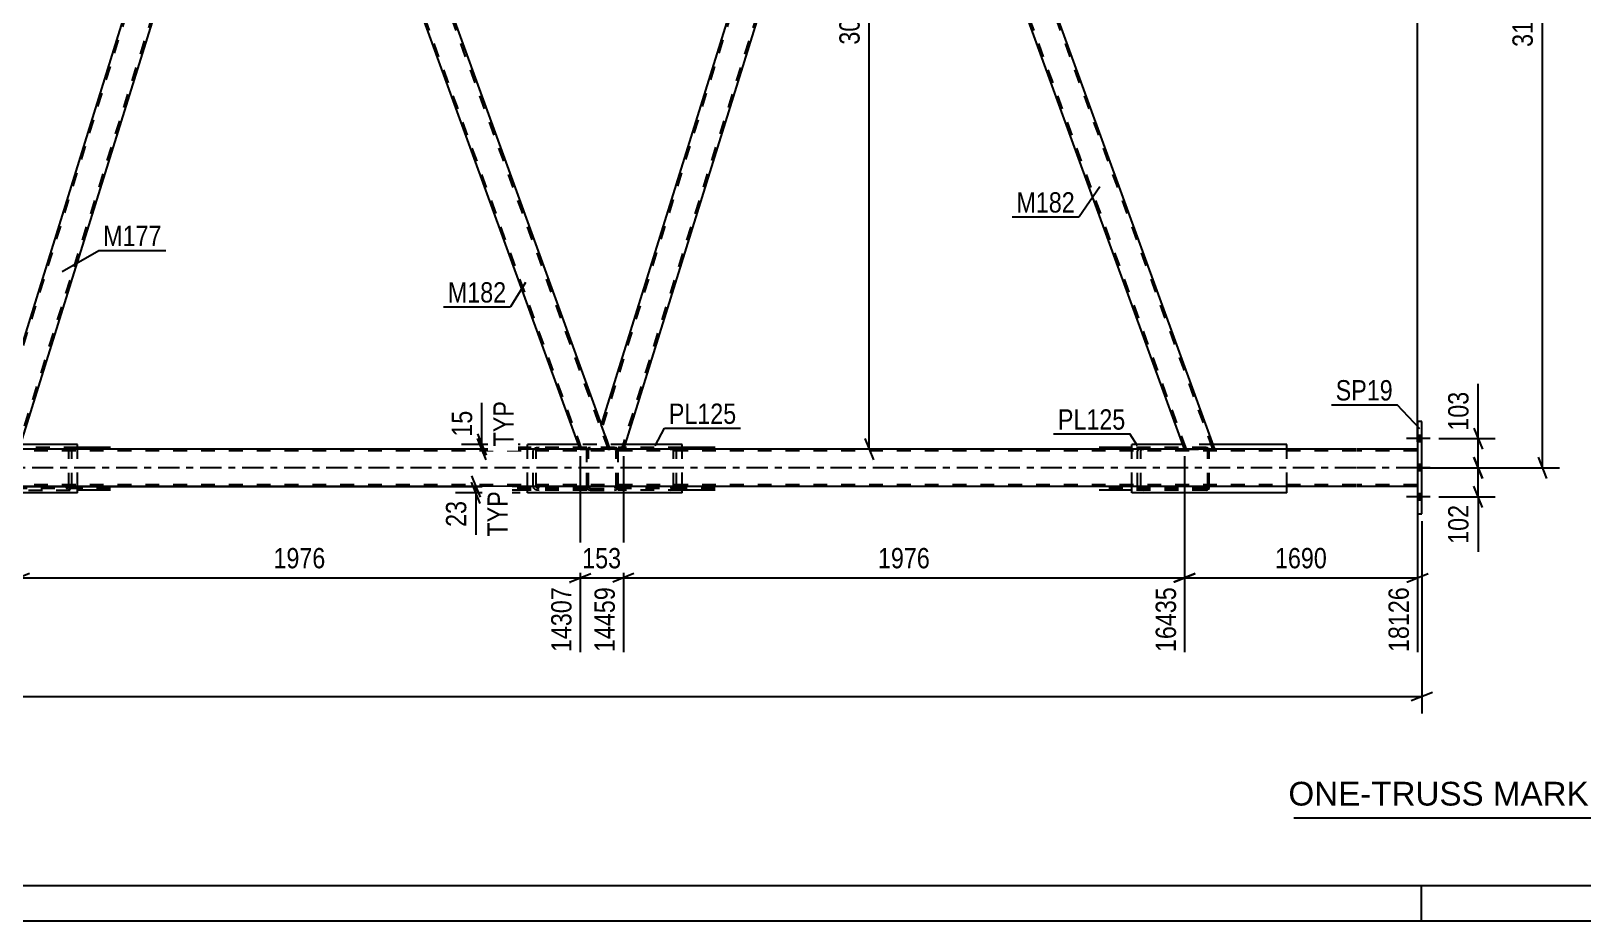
# Model space of a CAD drawing. Header units: millimetres. Extents: x -832 to 357, y -842 to -1.
# Drawn here: x -258.5 to -40, y -841.6 to -716.3 of the extents above; entities that cross this region are included whole.
import ezdxf

# ---------------------------------------------------------------- set-up
doc = ezdxf.new("R2010")
doc.units = ezdxf.units.MM
doc.linetypes.add('DXK_LINE_DOT2', pattern=[3.9198, 1.9599, -1.9599])
doc.linetypes.add('DXK_LINE_DOT3', pattern=[5.9187, 2.979, -0.9799, 0.9799, -0.9799])
doc.styles.add('Arial', font='ARIAL.TTF', dxfattribs={"height": 0.2})
doc.styles.add('Arial Narrow', font='ARIALN.TTF', dxfattribs={"height": 0.2})

# ---------------------------------------------------------------- blocks, each defined once
blk = doc.blocks.new('Unknown-570388851-1132')
at = {"color": 5, "linetype": 'Continuous'}
for p, q in [((-826.71, -836.6), (352.29, -836.6)), ((-62.71, -841.6), (-62.71, -836.6)), ((-831.71, -841.6), (357.29, -841.6))]:
    blk.add_line(p, q, dxfattribs=at)
blk = doc.blocks.new('Part-570388851-6763 - 6452')
at = {"color": 2, "linetype": 'Continuous'}
for p, q in [((-226.67, -653.92), (-263.37, -771.67)), ((-226.67, -653.92), (-226.63, -653.92)), ((-226.63, -653.92), (-225.35, -653.92)), ((-224.08, -657.43), (-225.35, -653.92)), ((-223.8, -658.17), (-224.08, -657.43)), ((-223.8, -658.17), (-260.26, -775.14)), ((-262.11, -775.14), (-263.37, -771.67))]:
    blk.add_line(p, q, dxfattribs=at)
at = {"color": 7, "linetype": 'DXK_LINE_DOT2'}
for p, q in [((-226.42, -653.92), (-263.24, -772.05)), ((-223.94, -657.8), (-260.51, -775.14)), ((-223.8, -658.17), (-223.97, -657.71)), ((-260.26, -775.14), (-262.11, -775.14))]:
    blk.add_line(p, q, dxfattribs=at)
blk = doc.blocks.new('Part-570388851-6536 - 6452')
at = {"color": 2, "linetype": 'Continuous'}
for p, q in [((-181.46, -774.52), (-188.64, -774.52)), ((-188.64, -775.14), (-188.64, -774.52)), ((-166.85, -774.52), (-174.94, -774.52)), ((-166.85, -775.14), (-166.85, -774.52)), ((-188.64, -781.32), (-188.64, -780.42)), ((-166.85, -781.32), (-188.64, -781.32)), ((-166.85, -781.32), (-166.85, -780.42))]:
    blk.add_line(p, q, dxfattribs=at)
at = {"color": 7, "linetype": 'DXK_LINE_DOT2'}
for p, q in [((-188.64, -780.42), (-188.64, -775.14)), ((-174.94, -774.52), (-181.46, -774.52)), ((-166.85, -780.42), (-166.85, -775.14))]:
    blk.add_line(p, q, dxfattribs=at)
blk = doc.blocks.new('Part-570388851-6619 - 6452')
at = {"color": 7, "linetype": 'DXK_LINE_DOT2'}
for p, q in [((-263.63, -775.22), (-263.7, -775.4)), ((-263.7, -780.44), (-263.7, -775.4)), ((-263.26, -775.4), (-263.23, -775.31)), ((-263.26, -780.44), (-263.26, -775.4)), ((-262.82, -774.92), (-263.16, -774.96)), ((-262.99, -775.18), (-262.82, -775.16)), ((-251.98, -774.92), (-262.82, -774.92)), ((-247.35, -775.16), (-262.82, -775.16)), ((-253.32, -774.96), (-253.66, -774.92)), ((-253.66, -775.16), (-253.49, -775.18)), ((-253.25, -775.31), (-253.22, -775.4)), ((-253.22, -780.44), (-253.22, -775.4)), ((-252.78, -775.4), (-252.85, -775.22)), ((-252.78, -780.44), (-252.78, -775.4)), ((-263.7, -780.44), (-263.63, -780.63)), ((-263.23, -780.54), (-263.26, -780.44)), ((-263.16, -780.89), (-262.82, -780.92)), ((-262.82, -780.68), (-262.99, -780.67)), ((-247.35, -780.68), (-262.82, -780.68)), ((-262.82, -780.92), (-251.98, -780.92)), ((-253.49, -780.67), (-253.66, -780.68)), ((-253.66, -780.92), (-253.32, -780.89)), ((-253.22, -780.44), (-253.25, -780.54)), ((-252.85, -780.63), (-252.78, -780.44))]:
    blk.add_line(p, q, dxfattribs=at)
at = {"color": 2, "linetype": 'Continuous'}
for p, q in [((-247.35, -774.92), (-251.98, -774.92)), ((-247.35, -780.92), (-251.98, -780.92))]:
    blk.add_line(p, q, dxfattribs=at)
at = {"color": 7, "linetype": 'DXK_LINE_DOT2'}
for centre, radius, start, end in [((-263.02, -775.77), 0.817, 99.5223, 138.0732), ((-262.92, -775.59), 0.408, 99.5223, 138.0732), ((-253.56, -775.59), 0.408, 41.9269, 80.4778), ((-253.46, -775.77), 0.817, 41.9269, 80.4778), ((-263.02, -780.08), 0.817, 221.9269, 260.4778), ((-262.92, -780.26), 0.408, 221.9269, 260.4778), ((-253.56, -780.26), 0.408, 279.5223, 318.0732), ((-253.46, -780.08), 0.817, 279.5223, 318.0732)]:
    blk.add_arc(centre, radius, start, end, dxfattribs=at)
blk = doc.blocks.new('Part-570388851-6611 - 6452')
at = {"color": 2, "linetype": 'Continuous'}
for p, q in [((-63.31, -771.28), (-63.31, -784.28)), ((-62.67, -771.28), (-63.31, -771.28)), ((-62.67, -784.28), (-62.67, -771.28)), ((-63.31, -784.28), (-62.67, -784.28))]:
    blk.add_line(p, q, dxfattribs=at)
blk = doc.blocks.new('Part-570388851-6674 - 6452')
at = {"color": 7, "linetype": 'DXK_LINE_DOT2'}
for p, q in [((-180.24, -775.22), (-180.28, -775.4)), ((-180.28, -780.44), (-180.28, -775.4)), ((-180.04, -775.4), (-180.02, -775.31)), ((-180.04, -780.44), (-180.04, -775.4)), ((-180.02, -775.31), (-179.97, -775.23)), ((-179.8, -774.92), (-179.98, -774.96)), ((-179.97, -775.23), (-179.89, -775.18)), ((-179.89, -775.18), (-179.8, -775.16)), ((-176.36, -774.92), (-179.8, -774.92)), ((-179.8, -775.16), (-176.36, -775.16)), ((-176.18, -774.96), (-176.36, -774.92)), ((-176.36, -775.16), (-176.27, -775.18)), ((-176.27, -775.18), (-176.19, -775.23)), ((-176.19, -775.23), (-176.14, -775.31)), ((-176.14, -775.31), (-176.12, -775.4)), ((-176.12, -780.44), (-176.12, -775.4)), ((-175.88, -775.4), (-175.92, -775.22)), ((-175.88, -780.44), (-175.88, -775.4)), ((-180.28, -780.44), (-180.24, -780.62)), ((-180.02, -780.53), (-180.04, -780.44)), ((-179.97, -780.61), (-180.02, -780.53)), ((-179.98, -780.88), (-179.8, -780.92)), ((-179.89, -780.66), (-179.97, -780.61)), ((-179.8, -780.68), (-179.89, -780.66)), ((-179.8, -780.68), (-176.36, -780.68)), ((-179.8, -780.92), (-176.36, -780.92)), ((-176.27, -780.66), (-176.36, -780.68)), ((-176.36, -780.92), (-176.18, -780.88)), ((-176.19, -780.61), (-176.27, -780.66)), ((-176.14, -780.53), (-176.19, -780.61)), ((-176.12, -780.44), (-176.14, -780.53)), ((-175.92, -780.62), (-175.88, -780.44))]:
    blk.add_line(p, q, dxfattribs=at)
for centre, start, end in [((-179.8, -775.4), 112.5001, 157.5001), ((-176.36, -775.4), 22.5001, 67.5001), ((-179.8, -780.44), 202.5001, 247.5001), ((-176.36, -780.44), 292.5001, 337.5001)]:
    blk.add_arc(centre, 0.48, start, end, dxfattribs=at)
blk = doc.blocks.new('Part-570388851-7101 - 6452')
at = {"color": 2, "linetype": 'Continuous'}
for p, q in [((-188.64, -774.92), (-193.27, -774.92)), ((-188.64, -780.92), (-193.27, -780.92))]:
    blk.add_line(p, q, dxfattribs=at)
at = {"color": 7, "linetype": 'DXK_LINE_DOT2'}
for p, q in [((-180.28, -775.16), (-193.27, -775.16)), ((-180.28, -774.92), (-188.64, -774.92)), ((-187.77, -775.22), (-187.84, -775.4)), ((-187.84, -780.44), (-187.84, -775.4)), ((-187.4, -775.4), (-187.37, -775.31)), ((-187.4, -780.44), (-187.4, -775.4)), ((-186.97, -774.92), (-187.3, -774.96)), ((-187.13, -775.18), (-186.97, -775.16)), ((-180.28, -780.92), (-180.28, -774.92)), ((-180.28, -780.68), (-193.27, -780.68)), ((-180.28, -780.92), (-188.64, -780.92)), ((-187.84, -780.44), (-187.77, -780.63)), ((-187.37, -780.54), (-187.4, -780.44)), ((-187.3, -780.89), (-186.97, -780.92)), ((-186.97, -780.68), (-187.13, -780.67))]:
    blk.add_line(p, q, dxfattribs=at)
for centre, radius, start, end in [((-187.16, -775.77), 0.817, 99.5223, 138.0732), ((-187.06, -775.59), 0.408, 99.5223, 138.0732), ((-187.16, -780.08), 0.817, 221.9269, 260.4778), ((-187.06, -780.26), 0.408, 221.9269, 260.4778)]:
    blk.add_arc(centre, radius, start, end, dxfattribs=at)
blk = doc.blocks.new('Part-570388851-6756 - 6452')
at = {"color": 7, "linetype": 'DXK_LINE_DOT2'}
for p, q in [((-175.88, -780.92), (-175.88, -774.92)), ((-166.85, -774.92), (-175.88, -774.92)), ((-162.21, -775.16), (-175.88, -775.16)), ((-168.19, -774.96), (-168.52, -774.92)), ((-168.52, -775.16), (-168.35, -775.18)), ((-168.12, -775.31), (-168.08, -775.4)), ((-168.08, -780.44), (-168.08, -775.4)), ((-167.65, -775.4), (-167.71, -775.22)), ((-167.65, -780.44), (-167.65, -775.4)), ((-162.21, -780.68), (-175.88, -780.68)), ((-166.85, -780.92), (-175.88, -780.92)), ((-168.35, -780.67), (-168.52, -780.68)), ((-168.52, -780.92), (-168.19, -780.89)), ((-168.08, -780.44), (-168.12, -780.54)), ((-167.71, -780.63), (-167.65, -780.44))]:
    blk.add_line(p, q, dxfattribs=at)
at = {"color": 2, "linetype": 'Continuous'}
for p, q in [((-162.21, -774.92), (-166.85, -774.92)), ((-162.21, -780.92), (-166.85, -780.92))]:
    blk.add_line(p, q, dxfattribs=at)
at = {"color": 7, "linetype": 'DXK_LINE_DOT2'}
for centre, radius, start, end in [((-168.42, -775.59), 0.408, 41.9269, 80.4778), ((-168.32, -775.77), 0.817, 41.9269, 80.4778), ((-168.42, -780.26), 0.408, 279.5223, 318.0732), ((-168.32, -780.08), 0.817, 279.5223, 318.0732)]:
    blk.add_arc(centre, radius, start, end, dxfattribs=at)
blk = doc.blocks.new('Part-570388851-6768 - 6452')
at = {"color": 2, "linetype": 'Continuous'}
for p, q in [((-141.54, -653.92), (-178.24, -771.67)), ((-141.54, -653.92), (-141.5, -653.92)), ((-141.5, -653.92), (-140.22, -653.92)), ((-138.94, -657.43), (-140.22, -653.92)), ((-138.67, -658.17), (-138.94, -657.43)), ((-138.67, -658.17), (-175.13, -775.14)), ((-176.97, -775.14), (-178.24, -771.67))]:
    blk.add_line(p, q, dxfattribs=at)
at = {"color": 7, "linetype": 'DXK_LINE_DOT2'}
for p, q in [((-141.28, -653.92), (-178.1, -772.05)), ((-138.81, -657.8), (-175.38, -775.14)), ((-138.67, -658.17), (-138.84, -657.71)), ((-175.13, -775.14), (-176.97, -775.14))]:
    blk.add_line(p, q, dxfattribs=at)
blk = doc.blocks.new('Part-570388851-6771 - 6452')
at = {"color": 2, "linetype": 'Continuous'}
for p, q in [((-103.5, -774.92), (-108.14, -774.92)), ((-103.5, -780.92), (-108.14, -780.92))]:
    blk.add_line(p, q, dxfattribs=at)
at = {"color": 7, "linetype": 'DXK_LINE_DOT2'}
for p, q in [((-93.05, -775.16), (-108.14, -775.16)), ((-93.05, -774.92), (-103.5, -774.92)), ((-102.64, -775.22), (-102.7, -775.4)), ((-102.7, -780.44), (-102.7, -775.4)), ((-102.27, -775.4), (-102.23, -775.31)), ((-102.27, -780.44), (-102.27, -775.4)), ((-101.83, -774.92), (-102.17, -774.96)), ((-102, -775.18), (-101.83, -775.16)), ((-93.43, -775.16), (-93.43, -774.92)), ((-92.88, -774.96), (-93.05, -774.92)), ((-93.05, -775.16), (-92.96, -775.18)), ((-92.96, -775.18), (-92.89, -775.23)), ((-92.89, -775.23), (-92.84, -775.31)), ((-92.74, -775.06), (-92.88, -774.96)), ((-92.84, -775.31), (-92.83, -775.4)), ((-92.83, -780.44), (-92.83, -775.4)), ((-92.64, -775.22), (-92.74, -775.06)), ((-92.61, -775.4), (-92.64, -775.22)), ((-92.61, -780.44), (-92.61, -775.4)), ((-93.05, -780.68), (-108.14, -780.68)), ((-93.05, -780.92), (-103.5, -780.92)), ((-102.7, -780.44), (-102.64, -780.63)), ((-102.23, -780.54), (-102.27, -780.44)), ((-102.17, -780.89), (-101.83, -780.92)), ((-101.83, -780.68), (-102, -780.67)), ((-93.43, -780.92), (-93.43, -780.68)), ((-92.96, -780.67), (-93.05, -780.68)), ((-93.05, -780.92), (-92.88, -780.89)), ((-92.89, -780.61), (-92.96, -780.67)), ((-92.84, -780.54), (-92.89, -780.61)), ((-92.88, -780.89), (-92.74, -780.78)), ((-92.83, -780.44), (-92.84, -780.54)), ((-92.74, -780.78), (-92.64, -780.63)), ((-92.64, -780.63), (-92.61, -780.44))]:
    blk.add_line(p, q, dxfattribs=at)
for centre, radius, start, end in [((-102.03, -775.77), 0.817, 99.5223, 138.0732), ((-101.93, -775.59), 0.408, 99.5223, 138.0732), ((-102.03, -780.08), 0.817, 221.9269, 260.4778), ((-101.93, -780.26), 0.408, 221.9269, 260.4778)]:
    blk.add_arc(centre, radius, start, end, dxfattribs=at)
blk = doc.blocks.new('Part-570388851-6778 - 6452')
at = {"color": 2, "linetype": 'Continuous'}
for p, q in [((-225.35, -653.92), (-225.31, -653.92)), ((-225.31, -653.92), (-221.61, -653.92)), ((-221.09, -653.92), (-221.61, -653.92)), ((-221.09, -653.92), (-178.24, -771.67)), ((-181.23, -775.14), (-223.8, -658.17))]:
    blk.add_line(p, q, dxfattribs=at)
at = {"color": 7, "linetype": 'DXK_LINE_DOT2'}
for p, q in [((-223.8, -658.17), (-225.35, -653.92)), ((-180.98, -775.14), (-225.1, -653.92)), ((-177.23, -775.14), (-221.35, -653.92)), ((-221.13, -653.92), (-221.24, -653.92)), ((-221.09, -653.92), (-221.13, -653.92)), ((-176.97, -775.14), (-178.24, -771.67)), ((-181.23, -775.14), (-176.97, -775.14))]:
    blk.add_line(p, q, dxfattribs=at)
blk = doc.blocks.new('Part-570388851-6784 - 6452')
at = {"color": 2, "linetype": 'Continuous'}
for p, q in [((-140.22, -653.92), (-140.18, -653.92)), ((-140.18, -653.92), (-136.47, -653.92)), ((-135.96, -653.92), (-136.47, -653.92)), ((-91.84, -775.14), (-135.96, -653.92)), ((-96.1, -775.14), (-138.67, -658.17))]:
    blk.add_line(p, q, dxfattribs=at)
at = {"color": 7, "linetype": 'DXK_LINE_DOT2'}
for p, q in [((-138.67, -658.17), (-140.22, -653.92)), ((-95.84, -775.14), (-139.96, -653.92)), ((-92.1, -775.14), (-136.22, -653.92)), ((-136, -653.92), (-136.11, -653.92)), ((-135.96, -653.92), (-136, -653.92)), ((-96.1, -775.14), (-91.84, -775.14))]:
    blk.add_line(p, q, dxfattribs=at)
blk = doc.blocks.new('Part-570388851-6840 - 6452')
at = {"color": 2, "linetype": 'Continuous'}
for p, q in [((-96.32, -774.52), (-103.5, -774.52)), ((-103.5, -775.14), (-103.5, -774.52)), ((-81.71, -774.52), (-92.07, -774.52)), ((-81.71, -775.14), (-81.71, -774.52)), ((-103.5, -781.32), (-103.5, -780.42)), ((-81.71, -781.32), (-103.5, -781.32)), ((-81.71, -781.32), (-81.71, -780.42))]:
    blk.add_line(p, q, dxfattribs=at)
at = {"color": 7, "linetype": 'DXK_LINE_DOT2'}
for p, q in [((-103.5, -780.42), (-103.5, -775.14)), ((-92.07, -774.52), (-96.32, -774.52)), ((-81.71, -780.42), (-81.71, -775.14))]:
    blk.add_line(p, q, dxfattribs=at)
blk = doc.blocks.new('Part-570388851-6911 - 6452')
at = {"color": 2, "linetype": 'Continuous'}
for p, q in [((-71.93, -775.14), (-753.51, -775.14)), ((-63.31, -775.14), (-71.83, -775.14)), ((-71.93, -780.42), (-753.51, -780.42)), ((-63.31, -780.42), (-71.83, -780.42))]:
    blk.add_line(p, q, dxfattribs=at)
at = {"color": 7, "linetype": 'DXK_LINE_DOT2'}
for p, q in [((-71.93, -775.38), (-753.51, -775.38)), ((-63.31, -775.38), (-71.83, -775.38)), ((-63.31, -775.14), (-63.31, -780.42)), ((-71.93, -780.18), (-753.51, -780.18)), ((-63.31, -780.18), (-71.83, -780.18))]:
    blk.add_line(p, q, dxfattribs=at)
at = {"color": 7, "linetype": 'DXK_LINE_DOT3'}
for p, q in [((-71.93, -777.78), (-753.51, -777.78)), ((-63.31, -777.78), (-71.83, -777.78))]:
    blk.add_line(p, q, dxfattribs=at)
blk = doc.blocks.new('Bolt-570388851-7023 - 6452')
at = {"linetype": 'Continuous'}
for points in [[(-62.67, -774.12), (-62.67, -773.24), (-63.31, -773.24), (-63.31, -774.12)], [(-62.67, -774.12), (-62.67, -773.24), (-63.31, -773.24), (-63.31, -774.12)], [(-62.67, -774.12), (-62.67, -773.24), (-63.31, -773.24), (-63.31, -774.12)], [(-62.67, -778.22), (-62.67, -777.34), (-63.31, -777.34), (-63.31, -778.22)], [(-62.67, -778.22), (-62.67, -777.34), (-63.31, -777.34), (-63.31, -778.22)], [(-62.67, -782.32), (-62.67, -781.44), (-63.31, -781.44), (-63.31, -782.32)], [(-62.67, -782.32), (-62.67, -781.44), (-63.31, -781.44), (-63.31, -782.32)], [(-62.67, -782.32), (-62.67, -781.44), (-63.31, -781.44), (-63.31, -782.32)]]:
    blk.add_hatch(color=1, dxfattribs=at).paths.add_polyline_path(points)
at = {"color": 1, "linetype": 'Continuous'}
for p, q in [((-62.67, -773.24), (-63.31, -773.24)), ((-62.67, -773.24), (-63.31, -773.24)), ((-62.67, -773.24), (-63.31, -773.24)), ((-61.51, -773.68), (-64.83, -773.68)), ((-61.51, -773.68), (-64.83, -773.68)), ((-61.51, -773.68), (-64.83, -773.68)), ((-62.67, -774.12), (-63.31, -774.12)), ((-62.67, -774.12), (-63.31, -774.12)), ((-62.67, -774.12), (-63.31, -774.12)), ((-61.51, -777.78), (-64.83, -777.78)), ((-61.51, -777.78), (-64.83, -777.78)), ((-62.67, -777.34), (-63.31, -777.34)), ((-62.67, -777.34), (-63.31, -777.34)), ((-62.67, -778.22), (-63.31, -778.22)), ((-62.67, -778.22), (-63.31, -778.22)), ((-61.51, -781.88), (-64.83, -781.88)), ((-61.51, -781.88), (-64.83, -781.88)), ((-61.51, -781.88), (-64.83, -781.88)), ((-62.67, -781.44), (-63.31, -781.44)), ((-62.67, -781.44), (-63.31, -781.44)), ((-62.67, -781.44), (-63.31, -781.44)), ((-62.67, -782.32), (-63.31, -782.32)), ((-62.67, -782.32), (-63.31, -782.32)), ((-62.67, -782.32), (-63.31, -782.32))]:
    blk.add_line(p, q, dxfattribs=at)
blk = doc.blocks.new('Part-570388851-7087 - 6452')
at = {"color": 2, "linetype": 'Continuous'}
for p, q in [((-266.59, -774.52), (-273.77, -774.52)), ((-273.77, -775.14), (-273.77, -774.52)), ((-251.98, -774.52), (-260.07, -774.52)), ((-251.98, -775.14), (-251.98, -774.52)), ((-273.77, -781.32), (-273.77, -780.42)), ((-251.98, -781.32), (-273.77, -781.32)), ((-251.98, -781.32), (-251.98, -780.42))]:
    blk.add_line(p, q, dxfattribs=at)
at = {"color": 7, "linetype": 'DXK_LINE_DOT2'}
for p, q in [((-273.77, -780.42), (-273.77, -775.14)), ((-260.07, -774.52), (-266.59, -774.52)), ((-251.98, -780.42), (-251.98, -775.14))]:
    blk.add_line(p, q, dxfattribs=at)
blk = doc.blocks.new('StraightDimension-570388851-24853 - 6452')
at = {"color": 7, "linetype": 'Continuous'}
for p, q in [((-55.36, -772.18), (-54.16, -775.18)), ((-60.27, -773.68), (-52.36, -773.68)), ((-54.76, -777.78), (-54.76, -773.68)), ((-63.07, -777.78), (-52.36, -777.78)), ((-54.16, -779.28), (-55.36, -776.28))]:
    blk.add_line(p, q, dxfattribs=at)
at = {"color": 0}
blk.add_wipeout([(-55.51, -766.47), (-59.71, -766.47), (-59.71, -773.16), (-55.51, -773.16)], dxfattribs=at)
at = {"color": 7, "linetype": 'Continuous'}
blk.add_line((-54.76, -773.68), (-54.76, -765.95), dxfattribs=at)
blk.add_line((-54.76, -773.68), (-54.76, -765.95), dxfattribs=at)
at = {"color": 3, "style": 'Arial Narrow'}
blk.add_text('103', height=2.863, rotation=90.0002, dxfattribs=at).set_placement((-56.11, -772.56))
blk = doc.blocks.new('StraightDimension-570388851-24557 - 6452')
at = {"color": 7, "linetype": 'Continuous'}
for p, q in [((-96.1, -776.14), (-96.1, -803.73)), ((-63.31, -781.42), (-63.31, -803.73)), ((-94.6, -792.69), (-97.6, -793.89)), ((-96.1, -793.29), (-63.31, -793.29)), ((-64.81, -793.89), (-61.81, -792.69))]:
    blk.add_line(p, q, dxfattribs=at)
at = {"color": 0}
blk.add_wipeout([(-75.44, -792.54), (-75.44, -788.34), (-83.96, -788.34), (-83.96, -792.54)], dxfattribs=at)
at = {"color": 0, "linetype": 'Continuous'}
blk.add_wipeout([(-63.91, -793.99), (-68.11, -793.99), (-68.11, -804.33), (-63.91, -804.33)], dxfattribs=at)
at = {"color": 3, "style": 'Arial Narrow'}
blk.add_text('1690', height=2.863, dxfattribs=at).set_placement((-83.36, -791.94))
at = {"color": 3, "linetype": 'Continuous', "style": 'Arial Narrow'}
blk.add_text('18126', height=2.863, rotation=90.0002, dxfattribs=at).set_placement((-64.51, -803.73))
blk = doc.blocks.new('StraightDimension-570388851-25083 - 6452')
at = {"color": 7, "linetype": 'Continuous'}
for p, q in [((-81.73, -654.92), (-81.73, -707.51)), ((-63.31, -774.14), (-63.31, -702.26)), ((-80.23, -704.51), (-83.23, -705.71)), ((-81.73, -705.11), (-63.31, -705.11)), ((-64.81, -705.71), (-61.81, -704.51))]:
    blk.add_line(p, q, dxfattribs=at)
at = {"color": 0}
blk.add_wipeout([(-68.26, -704.36), (-68.26, -700.16), (-76.77, -700.16), (-76.77, -704.36)], dxfattribs=at)
at = {"color": 3, "style": 'Arial Narrow'}
blk.add_text('1331', height=2.863, dxfattribs=at).set_placement((-76.17, -703.76))
blk = doc.blocks.new('StraightDimension-570388851-24558 - 6452')
at = {"color": 7, "linetype": 'Continuous'}
for p, q in [((-175.13, -776.14), (-175.13, -803.73)), ((-96.1, -776.14), (-96.1, -803.73)), ((-173.63, -792.69), (-176.63, -793.89)), ((-175.13, -793.29), (-96.1, -793.29)), ((-97.6, -793.89), (-94.6, -792.69))]:
    blk.add_line(p, q, dxfattribs=at)
at = {"color": 0}
blk.add_wipeout([(-131.36, -792.54), (-131.36, -788.34), (-139.87, -788.34), (-139.87, -792.54)], dxfattribs=at)
at = {"color": 0, "linetype": 'Continuous'}
blk.add_wipeout([(-96.7, -793.99), (-100.9, -793.99), (-100.9, -804.33), (-96.7, -804.33)], dxfattribs=at)
at = {"color": 3, "style": 'Arial Narrow'}
blk.add_text('1976', height=2.863, dxfattribs=at).set_placement((-139.27, -791.94))
at = {"color": 3, "linetype": 'Continuous', "style": 'Arial Narrow'}
blk.add_text('16435', height=2.863, rotation=90.0002, dxfattribs=at).set_placement((-97.3, -803.73))
blk = doc.blocks.new('StraightDimension-570388851-24560 - 6452')
at = {"color": 7, "linetype": 'Continuous'}
for p, q in [((-260.26, -776.14), (-260.26, -803.73)), ((-181.23, -776.14), (-181.23, -803.73)), ((-258.76, -792.69), (-261.76, -793.89)), ((-260.26, -793.29), (-181.23, -793.29)), ((-182.73, -793.89), (-179.73, -792.69))]:
    blk.add_line(p, q, dxfattribs=at)
at = {"color": 0}
blk.add_wipeout([(-216.49, -792.54), (-216.49, -788.34), (-225, -788.34), (-225, -792.54)], dxfattribs=at)
at = {"color": 0, "linetype": 'Continuous'}
blk.add_wipeout([(-181.83, -793.99), (-186.03, -793.99), (-186.03, -804.33), (-181.83, -804.33)], dxfattribs=at)
at = {"color": 3, "style": 'Arial Narrow'}
blk.add_text('1976', height=2.863, dxfattribs=at).set_placement((-224.4, -791.94))
at = {"color": 3, "linetype": 'Continuous', "style": 'Arial Narrow'}
blk.add_text('14307', height=2.863, rotation=90.0002, dxfattribs=at).set_placement((-182.43, -803.73))
blk = doc.blocks.new('StraightDimension-570388851-24871 - 6452')
at = {"color": 7, "linetype": 'Continuous'}
for p, q in [((-62.67, -785.28), (-62.67, -812.37)), ((-792.18, -809.97), (-62.67, -809.97)), ((-64.17, -810.57), (-61.17, -809.37))]:
    blk.add_line(p, q, dxfattribs=at)
blk = doc.blocks.new('StraightDimension-570388851-7481 - 6452')
at = {"color": 7, "linetype": 'Continuous'}
for p, q in [((-196.5, -778.91), (-195.3, -781.91)), ((-195.3, -782.82), (-196.5, -779.82)), ((-728.69, -780.41), (-193.5, -780.41)), ((-189.64, -781.32), (-198.75, -781.32)), ((-195.9, -781.32), (-195.9, -780.41))]:
    blk.add_line(p, q, dxfattribs=at)
at = {"color": 0}
blk.add_wipeout([(-196.65, -781.85), (-200.85, -781.85), (-200.85, -786.71), (-196.65, -786.71)], dxfattribs=at)
at = {"color": 7, "linetype": 'Continuous'}
blk.add_line((-195.9, -781.32), (-195.9, -787.23), dxfattribs=at)
at = {"color": 3, "style": 'Arial Narrow'}
blk.add_text('23', height=2.863, rotation=90.0002, dxfattribs=at).set_placement((-197.25, -786.11))
at = {"color": 0, "linetype": 'Continuous'}
blk.add_wipeout([(-190.8, -780.48), (-195, -780.48), (-195, -788.07), (-190.8, -788.07)], dxfattribs=at)
at = {"color": 7, "linetype": 'Continuous'}
blk.add_line((-195.9, -781.32), (-195.9, -787.23), dxfattribs=at)
at = {"color": 3, "linetype": 'Continuous', "style": 'Arial Narrow'}
blk.add_text('TYP', height=2.863, rotation=90.0002, dxfattribs=at).set_placement((-191.4, -787.47))
blk = doc.blocks.new('StraightDimension-570388851-7626 - 6452')
at = {"color": 7, "linetype": 'Continuous'}
for p, q in [((-195.67, -773.02), (-194.47, -776.02)), ((-194.47, -776.64), (-195.67, -773.64)), ((-189.64, -774.52), (-197.92, -774.52)), ((-189.64, -775.14), (-197.92, -775.14)), ((-195.07, -775.14), (-195.07, -774.52))]:
    blk.add_line(p, q, dxfattribs=at)
at = {"color": 0}
blk.add_wipeout([(-195.82, -769.14), (-200.02, -769.14), (-200.02, -774), (-195.82, -774)], dxfattribs=at)
at = {"color": 7, "linetype": 'Continuous'}
blk.add_line((-195.07, -774.52), (-195.07, -768.62), dxfattribs=at)
at = {"color": 3, "style": 'Arial Narrow'}
blk.add_text('15', height=2.863, rotation=90.0002, dxfattribs=at).set_placement((-196.42, -773.4))
at = {"color": 0, "linetype": 'Continuous'}
blk.add_wipeout([(-189.97, -767.78), (-194.17, -767.78), (-194.17, -775.37), (-189.97, -775.37)], dxfattribs=at)
at = {"color": 7, "linetype": 'Continuous'}
blk.add_line((-195.07, -774.52), (-195.07, -768.62), dxfattribs=at)
at = {"color": 3, "linetype": 'Continuous', "style": 'Arial Narrow'}
blk.add_text('TYP', height=2.863, rotation=90.0002, dxfattribs=at).set_placement((-190.57, -774.77))
blk = doc.blocks.new('StraightDimension-570388851-7934 - 6452')
at = {"color": 7, "linetype": 'Continuous'}
for p, q in [((-45.11, -653.42), (-46.31, -650.42)), ((-80.09, -651.92), (-43.31, -651.92)), ((-45.71, -777.78), (-45.71, -651.92)), ((-61.67, -777.78), (-43.31, -777.78)), ((-46.31, -776.28), (-45.11, -779.28))]:
    blk.add_line(p, q, dxfattribs=at)
at = {"color": 0}
blk.add_wipeout([(-46.46, -710.6), (-50.66, -710.6), (-50.66, -719.11), (-46.46, -719.11)], dxfattribs=at)
at = {"color": 3, "style": 'Arial Narrow'}
blk.add_text('3147', height=2.863, rotation=90.0002, dxfattribs=at).set_placement((-47.06, -718.51))
blk = doc.blocks.new('StraightDimension-570388851-8193 - 6452')
at = {"color": 7, "linetype": 'Continuous'}
for p, q in [((-139.9, -655.42), (-141.1, -652.42)), ((-137.59, -653.92), (-143.35, -653.92)), ((-140.5, -775.14), (-140.5, -653.92)), ((-141.1, -773.64), (-139.9, -776.64)), ((-129.76, -775.14), (-143.35, -775.14))]:
    blk.add_line(p, q, dxfattribs=at)
at = {"color": 0}
blk.add_wipeout([(-141.25, -710.28), (-145.45, -710.28), (-145.45, -718.79), (-141.25, -718.79)], dxfattribs=at)
at = {"color": 3, "style": 'Arial Narrow'}
blk.add_text('3031', height=2.863, rotation=90.0002, dxfattribs=at).set_placement((-141.85, -718.19))
blk = doc.blocks.new('StraightDimension-570388851-24559 - 6452')
at = {"color": 7, "linetype": 'Continuous'}
for p, q in [((-181.23, -776.14), (-181.23, -803.73)), ((-175.13, -776.14), (-175.13, -803.73)), ((-182.73, -793.89), (-179.73, -792.69)), ((-181.23, -793.29), (-175.13, -793.29)), ((-173.63, -792.69), (-176.63, -793.89))]:
    blk.add_line(p, q, dxfattribs=at)
at = {"color": 0}
blk.add_wipeout([(-174.84, -792.54), (-174.84, -788.34), (-181.52, -788.34), (-181.52, -792.54)], dxfattribs=at)
at = {"color": 0, "linetype": 'Continuous'}
blk.add_wipeout([(-175.73, -793.99), (-179.93, -793.99), (-179.93, -804.33), (-175.73, -804.33)], dxfattribs=at)
at = {"color": 3, "style": 'Arial Narrow'}
blk.add_text('153', height=2.863, dxfattribs=at).set_placement((-180.92, -791.94))
at = {"color": 3, "linetype": 'Continuous', "style": 'Arial Narrow'}
blk.add_text('14459', height=2.863, rotation=90.0002, dxfattribs=at).set_placement((-176.33, -803.73))
blk = doc.blocks.new('StraightDimension-570388851-24854 - 6452')
at = {"color": 7, "linetype": 'Continuous'}
for p, q in [((-63.07, -777.78), (-52.36, -777.78)), ((-55.36, -776.28), (-54.16, -779.28)), ((-54.76, -781.88), (-54.76, -777.78)), ((-60.27, -781.88), (-52.36, -781.88)), ((-54.16, -783.38), (-55.36, -780.38))]:
    blk.add_line(p, q, dxfattribs=at)
at = {"color": 0}
blk.add_wipeout([(-55.51, -782.41), (-59.71, -782.41), (-59.71, -789.09), (-55.51, -789.09)], dxfattribs=at)
at = {"color": 7, "linetype": 'Continuous'}
blk.add_line((-54.76, -781.88), (-54.76, -789.62), dxfattribs=at)
blk.add_line((-54.76, -781.88), (-54.76, -789.62), dxfattribs=at)
at = {"color": 3, "style": 'Arial Narrow'}
blk.add_text('102', height=2.863, rotation=90.0002, dxfattribs=at).set_placement((-56.11, -788.49))
blk = doc.blocks.new('Unknown-570388851-25842')
at = {"color": 7, "linetype": 'Continuous'}
blk.add_line((-80.71, -827.1), (-10.71, -827.1), dxfattribs=at)
at = {"color": 7, "style": 'Arial'}
blk.add_text('ONE-TRUSS MARKED AS TR553', height=3.3428, dxfattribs=at).set_placement((-81.47, -825.35))
blk = doc.blocks.new('Mark-570388851-6532 - 6452')
at = {"color": 0}
blk.add_wipeout([(-159.22, -771.6), (-159.22, -768.6), (-168.72, -768.6), (-168.72, -771.6)], dxfattribs=at)
blk.add_wipeout([(-159.22, -771.6), (-159.22, -768.6), (-168.72, -768.6), (-168.72, -771.6)], dxfattribs=at)
at = {"color": 30, "linetype": 'Continuous'}
for p, q in [((-170.65, -774.7), (-169.32, -772.2)), ((-169.32, -772.2), (-158.62, -772.2))]:
    blk.add_line(p, q, dxfattribs=at)
at = {"color": 3, "style": 'Arial Narrow'}
blk.add_text('PL125', height=2.863, dxfattribs=at).set_placement((-168.72, -771.6))
blk = doc.blocks.new('Mark-570388851-6607 - 6452')
at = {"color": 0}
blk.add_wipeout([(-66.77, -768.3), (-66.77, -765.3), (-74.81, -765.3), (-74.81, -768.3)], dxfattribs=at)
blk.add_wipeout([(-66.77, -768.3), (-66.77, -765.3), (-74.81, -765.3), (-74.81, -768.3)], dxfattribs=at)
at = {"color": 30, "linetype": 'Continuous'}
for p in [(-75.41, -768.9), (-62.94, -772.32)]:
    blk.add_line(p, (-66.17, -768.9), dxfattribs=at)
at = {"color": 3, "style": 'Arial Narrow'}
blk.add_text('SP19', height=2.863, dxfattribs=at).set_placement((-74.81, -768.3))
blk = doc.blocks.new('Mark-570388851-6759 - 6452')
at = {"color": 0}
blk.add_wipeout([(-240.16, -746.56), (-240.16, -743.56), (-248.38, -743.56), (-248.38, -746.56)], dxfattribs=at)
blk.add_wipeout([(-240.16, -746.56), (-240.16, -743.56), (-248.38, -743.56), (-248.38, -746.56)], dxfattribs=at)
at = {"color": 30, "linetype": 'Continuous'}
for p, q in [((-254.18, -750.16), (-248.98, -747.16)), ((-248.98, -747.16), (-239.56, -747.16))]:
    blk.add_line(p, q, dxfattribs=at)
at = {"color": 3, "style": 'Arial Narrow'}
blk.add_text('M177', height=2.863, dxfattribs=at).set_placement((-248.38, -746.56))
blk = doc.blocks.new('Mark-570388851-6774 - 6452')
at = {"color": 0}
blk.add_wipeout([(-191.62, -754.51), (-191.62, -751.51), (-199.84, -751.51), (-199.84, -754.51)], dxfattribs=at)
blk.add_wipeout([(-191.62, -754.51), (-191.62, -751.51), (-199.84, -751.51), (-199.84, -754.51)], dxfattribs=at)
at = {"color": 30, "linetype": 'Continuous'}
for p in [(-188.9, -751.7), (-200.44, -755.11)]:
    blk.add_line(p, (-191.02, -755.11), dxfattribs=at)
at = {"color": 3, "style": 'Arial Narrow'}
blk.add_text('M182', height=2.863, dxfattribs=at).set_placement((-199.84, -754.51))
blk = doc.blocks.new('Mark-570388851-6780 - 6452')
at = {"color": 0}
blk.add_wipeout([(-111.54, -741.84), (-111.54, -738.84), (-119.77, -738.84), (-119.77, -741.84)], dxfattribs=at)
blk.add_wipeout([(-111.54, -741.84), (-111.54, -738.84), (-119.77, -738.84), (-119.77, -741.84)], dxfattribs=at)
at = {"color": 30, "linetype": 'Continuous'}
for p in [(-108.01, -738.22), (-120.37, -742.44)]:
    blk.add_line(p, (-110.94, -742.44), dxfattribs=at)
at = {"color": 3, "style": 'Arial Narrow'}
blk.add_text('M182', height=2.863, dxfattribs=at).set_placement((-119.77, -741.84))
blk = doc.blocks.new('Mark-570388851-6836 - 6452')
at = {"color": 0}
blk.add_wipeout([(-104.42, -772.41), (-104.42, -769.41), (-113.93, -769.41), (-113.93, -772.41)], dxfattribs=at)
blk.add_wipeout([(-104.42, -772.41), (-104.42, -769.41), (-113.93, -769.41), (-113.93, -772.41)], dxfattribs=at)
at = {"color": 30, "linetype": 'Continuous'}
for p in [(-114.53, -773.01), (-102.73, -774.7)]:
    blk.add_line(p, (-103.82, -773.01), dxfattribs=at)
at = {"color": 3, "style": 'Arial Narrow'}
blk.add_text('PL125', height=2.863, dxfattribs=at).set_placement((-113.93, -772.41))

msp = doc.modelspace()

# ---------------------------------------------------------------- block references
for name in ['Unknown-570388851-1132', 'Part-570388851-6763 - 6452', 'Part-570388851-6778 - 6452', 'Part-570388851-6768 - 6452', 'Part-570388851-6784 - 6452', 'Part-570388851-6611 - 6452', 'Bolt-570388851-7023 - 6452', 'Part-570388851-6911 - 6452', 'Part-570388851-7087 - 6452', 'Part-570388851-6619 - 6452', 'Part-570388851-7101 - 6452', 'Part-570388851-6536 - 6452', 'Part-570388851-6674 - 6452', 'Part-570388851-6756 - 6452', 'Part-570388851-6771 - 6452', 'Part-570388851-6840 - 6452', 'Unknown-570388851-25842']:
    msp.add_blockref(name, (0, 0))

# ---------------------------------------------------------------- next in the draw order: block references
for name in ['StraightDimension-570388851-24853 - 6452', 'StraightDimension-570388851-24560 - 6452']:
    msp.add_blockref(name, (0, 0))

# ---------------------------------------------------------------- next in the draw order: block references
for name in ['StraightDimension-570388851-25083 - 6452', 'StraightDimension-570388851-24557 - 6452']:
    msp.add_blockref(name, (0, 0))

# ---------------------------------------------------------------- next in the draw order: block references
msp.add_blockref('StraightDimension-570388851-24558 - 6452', (0, 0))

# ---------------------------------------------------------------- next in the draw order: block references
msp.add_blockref('StraightDimension-570388851-24871 - 6452', (0, 0))

# ---------------------------------------------------------------- next in the draw order: block references
for name in ['StraightDimension-570388851-7934 - 6452', 'StraightDimension-570388851-8193 - 6452', 'Mark-570388851-6780 - 6452', 'Mark-570388851-6759 - 6452', 'Mark-570388851-6774 - 6452', 'StraightDimension-570388851-7626 - 6452', 'Mark-570388851-6532 - 6452', 'Mark-570388851-6836 - 6452', 'StraightDimension-570388851-24559 - 6452', 'StraightDimension-570388851-7481 - 6452']:
    msp.add_blockref(name, (0, 0))

# ---------------------------------------------------------------- next in the draw order: block references
for name in ['Mark-570388851-6607 - 6452', 'StraightDimension-570388851-24854 - 6452']:
    msp.add_blockref(name, (0, 0))

doc.saveas('drawing.dxf')
